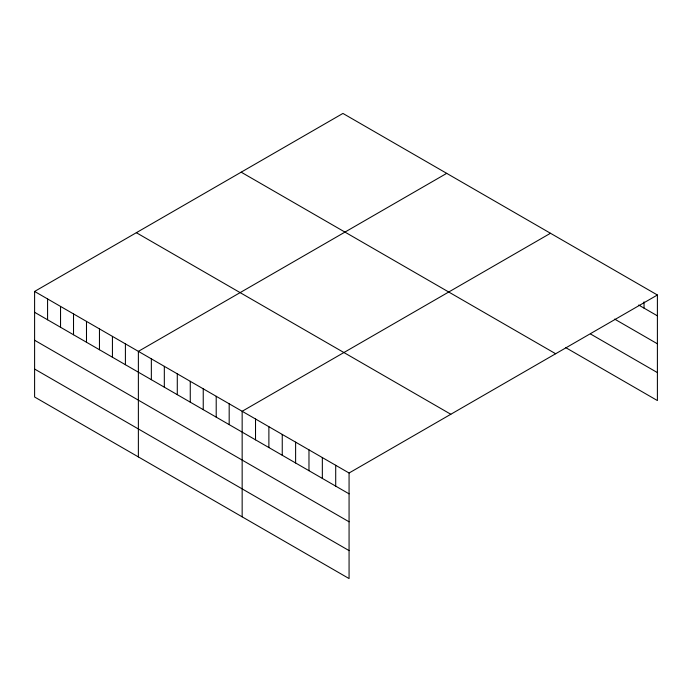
<?xml version="1.0" encoding="UTF-8"?>
<svg xmlns="http://www.w3.org/2000/svg" width="692" height="692" viewBox="0 0 692 692"><rect width="100%" height="100%" fill="white"/><g stroke="black" fill="none" stroke-linecap="round" stroke-linejoin="round"><path stroke-width="1.04" d="M34.6 291.444L349.071 473.008L349.071 578.564L34.6 397L34.6 291.444L342.929 113.436L657.4 295L657.4 400.556L565.623 347.566M446.703 173.355L138.374 351.363L138.374 456.919M550.477 233.265L242.157 411.282L242.157 516.829M349.071 473.008L657.4 295M638.69 305.034L657.4 315.837M614.634 319.099L657.4 343.794M590.57 334.011L657.4 372.599M241.179 172.178L555.65 353.742M136.35 232.702L450.821 414.266M34.6 312.291L349.071 493.846M34.6 340.248L349.071 521.803M34.6 369.044L349.071 550.607M644.036 301.868L644.036 308.122M335.707 465.292L335.707 486.13M322.342 457.576L322.342 478.414M308.978 449.861L308.978 470.698M295.614 442.145L295.614 462.983M282.25 434.429L282.25 455.267M268.885 426.713L268.885 447.551M255.521 418.997L255.521 439.835M229.182 403.791L229.182 424.628M216.207 396.3L216.207 417.138M203.24 388.809L203.24 409.647M190.265 381.318L190.265 402.164M177.29 373.827L177.29 394.674M164.324 366.345L164.324 387.183M151.349 358.854L151.349 379.692M125.408 343.872L125.408 364.71M112.433 336.381L112.433 357.228M99.458 328.89L99.458 349.737M86.491 321.408L86.491 342.246M73.516 313.917L73.516 334.755M60.541 306.426L60.541 327.264M47.575 298.935L47.575 319.782"/></g></svg>
